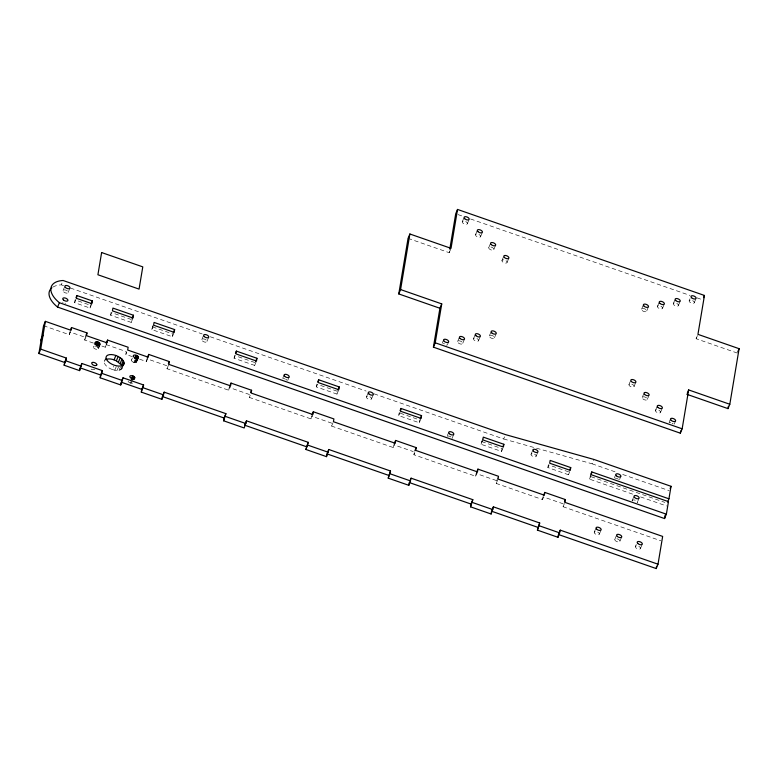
<?xml version="1.0" encoding="UTF-8"?>
<svg xmlns="http://www.w3.org/2000/svg" width="778" height="778" viewBox="0 0 778 778"><rect width="100%" height="100%" fill="white"/><g stroke="black" fill="none" stroke-linecap="round" stroke-linejoin="round"><path stroke-width="0.58" stroke-dasharray="3.89 2.92" d="M43.549 325.719L69.261 334.676L69.728 331.905L85.162 337.282L84.695 340.054L93.846 343.244M91.862 303.692L90.053 308.059L74.62 302.681L75.077 299.9L89.412 304.898M90.053 308.059L90.511 305.277M101.85 346.025L105.273 347.221L105.74 344.45L126.318 351.617L125.851 354.389L132.707 356.781M110.622 315.226L111.089 312.445L131.667 319.622L131.2 322.393L110.622 315.226L112.44 310.86M139.573 359.173L146.429 361.566L146.896 358.784L167.464 365.952L167.007 368.733L228.732 390.235L230.551 385.869M174.175 332.371L172.356 336.738L151.778 329.561L153.606 323.512M172.356 336.738L172.823 333.957L152.245 326.789M228.732 390.235L229.199 387.463L249.777 394.631L249.31 397.402L311.035 418.914L312.853 414.548M234.081 358.24L234.548 355.458L255.126 362.626L254.659 365.407L234.081 358.24L235.899 353.873M311.035 418.914L311.501 416.133L332.08 423.3L331.613 426.081L393.347 447.583L395.166 443.227M316.393 386.919L316.85 384.137L337.428 391.305L336.962 394.086L316.393 386.919L318.202 382.552M393.347 447.583L393.814 444.812L413.244 451.58M421.093 418.399L419.274 422.755L398.696 415.588L399.163 412.807M477.468 471.896L475.65 476.262L413.925 454.76L414.382 451.979M419.274 422.755L419.741 419.984M408.061 238.36L449.217 252.694L449.606 250.341M475.65 476.262L476.117 473.481L496.695 480.648L496.228 483.43L542.519 499.564L544.337 495.197M502.938 448.157L501.577 451.435L480.999 444.267L482.827 438.209M501.577 451.435L502.043 448.653L481.465 441.486M542.519 499.564L542.986 496.782L563.564 503.95L563.097 506.731L660.843 540.778M547.877 467.559L548.334 464.787L568.913 471.954L568.455 474.736L547.877 467.559L549.686 463.202M632.611 494.147L589.491 479.122L590.872 474.113M737.281 353.056L696.135 338.722L696.718 335.182M52.875 287.111A27.376 13.809 22.6 0 1 61.268 284.845L63.086 280.488M63.028 290.593L64.846 286.236M68.172 292.392L69.991 288.025M74.62 302.681L75.981 299.413M69.261 334.676L70.633 331.409M85.162 337.282L86.076 335.094M84.695 340.054L86.514 335.688M100.255 344.265L98.436 348.632A2.742 1.381 22.6 0 1 95.636 349.127A2.742 1.381 22.6 0 1 93.292 346.842L95.256 342.145M98.436 348.632L97.357 346.978L98.261 344.8M98.213 347.815L99.574 344.547M98.417 348.243L99.321 346.054M105.273 347.221L107.092 342.865M104.242 361.566L106.051 357.199M131.2 322.393L133.019 318.027M122.243 367.838L121.728 368.986C119.209 371.32 115.377 370.445 112.431 369.56L113.792 366.292M114.784 370.211L116.603 365.845M117.04 370.484L118.849 366.117M119.034 370.357L120.395 367.08M125.851 354.389L126.756 352.21M120.629 369.851L122.447 365.485M121.728 368.986L123.089 365.718M131.492 360.146L132.396 357.968M138.445 357.569L136.169 362.509L133.826 362.431L134.74 360.243M134.506 362.616L136.315 358.25M135.148 362.694L136.967 358.327M135.712 362.655L137.531 358.288M136.169 362.509L137.988 358.143M136.481 362.266L138.299 357.899M151.778 329.561L153.597 325.204M132.727 383.136L130.383 383.058L131.745 379.781M131.054 383.243L132.416 379.965M146.429 361.566L148.248 357.199M167.007 368.733L168.816 364.367M201.813 339.646L203.622 335.279M206.948 341.435L208.767 337.069M254.659 365.407L256.477 361.041M249.31 397.402L250.215 395.224M282.706 378.341L284.077 375.064M287.85 380.131L289.221 376.863M336.962 394.086L338.78 389.72M331.613 426.081L332.974 422.804M366.419 396.994L368.237 392.627M371.563 398.783L373.382 394.427M449.217 252.694L451.026 248.328M462.249 221.788L464.058 217.422M467.393 223.578L469.202 219.221M398.696 415.588L400.514 411.222M475.484 234.713L477.293 230.356M480.629 236.512L482.438 232.145M442.176 343.263L443.538 339.986M447.321 345.053L448.682 341.775M488.72 247.647L490.082 244.37M493.865 249.437L495.674 245.07M457.59 341.561L459.399 337.195M413.925 454.76L414.83 452.572M462.735 343.351L464.544 338.984M501.956 260.572L503.765 256.205M473.452 338.77L475.27 334.404M507.1 262.361L508.909 258.004M478.596 340.56L480.415 336.203M447.321 435.69L448.682 432.422M489.313 335.979L491.132 331.613M452.008 438.578L453.827 434.212M494.458 337.778L496.276 333.412M480.999 444.267L482.817 439.901M374.15 393.853L503.658 438.977L504.572 436.798M496.695 480.648L498.056 477.381M496.228 483.43L497.589 480.162M531.034 454.342L532.852 449.976M536.178 456.141L537.997 451.775M568.455 474.736L569.817 471.458M641.568 309.216L643.377 304.85M563.097 506.731L564.458 503.454M646.712 311.006L648.521 306.639M657.429 306.425L659.248 302.059M503.658 438.977L592.058 463.795L593.867 459.428M589.491 479.122L591.309 474.755M628.955 384.614L630.773 380.257M662.574 308.214L664.393 303.848M634.099 386.413L635.918 382.047M673.291 303.634L675.11 299.267M678.435 305.423L680.254 301.057M642.19 397.548L644.009 393.182M614.387 477.799L615.748 474.531M647.335 399.338L649.153 394.971M689.152 300.843L690.067 298.664M594.217 532.269L596.026 527.902M619.531 479.598L620.893 476.321M694.297 302.632L696.115 298.275M599.361 534.068L601.17 529.701M655.426 410.473L657.245 406.106M660.571 412.262L662.389 407.896M696.135 338.722L697.496 335.444M614.785 539.436L616.604 535.079M632.164 500.633L633.982 496.267M669.119 422.308L670.48 419.031M619.93 541.235L621.748 536.869M637.308 502.423L639.127 498.056M674.263 424.098L675.625 420.83M635.363 546.613L636.278 544.425M640.508 548.402L642.327 544.036M93.292 346.842L94.216 346.122M94.848 369.589L91.532 369.472L89.849 367.469M95.431 346.161L97.357 346.978M458.009 214.592L462.579 216.187M470.583 218.978L690.057 295.446M696.923 297.828L702.631 299.822M592.058 463.795L617.022 472.489M622.692 474.463L669.216 490.675M61.268 284.845L63.563 285.652M70.438 288.045L202.241 333.966M210.264 336.757L366.127 391.062M591.095 476.69L664.859 502.394M400.3 413.206L418.593 419.585M640.557 496.909L666.649 506.001M134.954 359.932L136.636 361.935M130.383 383.058A2.742 1.381 22.6 0 1 128.069 381.162M112.431 369.56A9.579 4.833 22.6 0 1 105.847 359.553M133.826 362.431A2.742 1.381 22.6 0 1 131.521 360.535A2.742 1.381 22.6 0 1 132.98 359.387M616.925 538.765A2.742 1.381 22.6 0 1 619.852 541.459A2.742 1.381 22.6 0 1 615.699 540.963A2.742 1.381 22.6 0 1 616.273 538.687M597.679 532.055A2.742 1.381 22.6 0 1 598.759 534.7A2.742 1.381 22.6 0 1 594.548 533.231A2.742 1.381 22.6 0 1 596.347 531.598M638.826 546.399A2.742 1.381 22.6 0 1 639.759 549.083A2.742 1.381 22.6 0 1 635.509 547.284A2.742 1.381 22.6 0 1 638.174 546.117M283.173 378.711A2.742 1.381 22.6 0 1 285.059 378.944M285.721 379.217A2.742 1.381 22.6 0 1 287.17 380.413M369.881 396.78A2.742 1.381 22.6 0 1 370.814 399.474A2.742 1.381 22.6 0 1 366.564 397.665A2.742 1.381 22.6 0 1 369.229 396.498M447.331 436.205A2.742 1.381 22.6 0 1 451.785 437.761M534.496 454.128A2.742 1.381 22.6 0 1 535.42 456.822A2.742 1.381 22.6 0 1 531.17 455.013A2.742 1.381 22.6 0 1 533.834 453.856M632.193 501.022A2.742 1.381 22.6 0 1 634.974 500.137A2.742 1.381 22.6 0 1 637.163 502.753M614.853 478.169A2.742 1.381 22.6 0 1 618.491 479.442M62.444 302.234A2.742 1.381 22.6 0 1 63.086 302.311M65.012 303.128A2.742 1.381 22.6 0 1 65.508 303.537M476.914 338.556A2.742 1.381 22.6 0 1 477.993 341.202A2.742 1.381 22.6 0 1 473.783 339.733A2.742 1.381 22.6 0 1 475.582 338.09M443.207 343.594A2.742 1.381 22.6 0 1 444.53 343.857M446.28 344.897A2.742 1.381 22.6 0 1 446.64 345.325M465.711 221.574A2.742 1.381 22.6 0 1 466.635 224.268A2.742 1.381 22.6 0 1 462.385 222.459A2.742 1.381 22.6 0 1 465.05 221.292M478.947 234.499A2.742 1.381 22.6 0 1 480.026 237.144A2.742 1.381 22.6 0 1 475.815 235.676A2.742 1.381 22.6 0 1 477.614 234.042M490.85 246.966A2.742 1.381 22.6 0 1 493.777 249.66A2.742 1.381 22.6 0 1 489.625 249.164A2.742 1.381 22.6 0 1 490.208 246.889M506.011 260.708A2.742 1.381 22.6 0 1 505.807 263.12A2.742 1.381 22.6 0 1 501.946 260.825A2.742 1.381 22.6 0 1 505.418 260.358M631.765 384.128A2.742 1.381 22.6 0 1 633.759 386.909A2.742 1.381 22.6 0 1 629.412 385.723A2.742 1.381 22.6 0 1 631.084 383.943M658.888 410.259A2.742 1.381 22.6 0 1 659.822 412.943A2.742 1.381 22.6 0 1 655.572 411.144A2.742 1.381 22.6 0 1 658.237 409.977M669.129 422.824A2.742 1.381 22.6 0 1 670.792 422.726M672.124 423.183A2.742 1.381 22.6 0 1 673.223 423.952M660.892 306.211A2.742 1.381 22.6 0 1 661.825 308.895A2.742 1.381 22.6 0 1 657.575 307.096A2.742 1.381 22.6 0 1 660.23 305.929M676.753 303.42A2.742 1.381 22.6 0 1 677.687 306.114A2.742 1.381 22.6 0 1 673.437 304.305A2.742 1.381 22.6 0 1 676.101 303.138M692.615 300.629A2.742 1.381 22.6 0 1 693.704 303.274A2.742 1.381 22.6 0 1 689.493 301.806A2.742 1.381 22.6 0 1 691.282 300.162M202.397 340.89A2.742 1.381 22.6 0 0 206.802 341.766A2.742 1.381 22.6 0 0 203.943 338.965A2.742 1.381 22.6 0 0 202.397 340.89M63.621 291.838A2.742 1.381 22.6 0 0 68.026 292.723A2.742 1.381 22.6 0 0 65.157 289.922A2.742 1.381 22.6 0 0 63.621 291.838M458.174 342.806A2.742 1.381 22.6 0 0 462.579 343.681A2.742 1.381 22.6 0 0 459.72 340.881A2.742 1.381 22.6 0 0 458.174 342.806M489.907 337.224A2.742 1.381 22.6 0 0 494.312 338.099A2.742 1.381 22.6 0 0 491.443 335.308A2.742 1.381 22.6 0 0 489.907 337.224M642.784 398.793A2.742 1.381 22.6 0 0 647.189 399.668A2.742 1.381 22.6 0 0 644.32 396.868A2.742 1.381 22.6 0 0 642.784 398.793M642.151 310.461A2.742 1.381 22.6 0 0 646.557 311.336A2.742 1.381 22.6 0 0 643.698 308.535A2.742 1.381 22.6 0 0 642.151 310.461"/><path stroke-width="1.17" d="M41.088 340.91L41.574 338.158M493.398 506.848L491.113 513.995L470.544 506.828L472.82 499.68L411.095 478.178L408.81 485.316L388.232 478.149L390.517 471.011L328.783 449.499L326.507 456.647L305.929 449.48L308.205 442.332L246.48 420.83L244.195 427.968L223.626 420.801L225.902 413.663L164.177 392.151L161.892 399.299L141.314 392.122L143.599 384.984L123.021 377.816L120.736 384.954L100.168 377.787L102.443 370.649L81.865 363.482L79.589 370.62L64.156 365.242L64.623 362.46L38.9 353.504L43.549 325.719L45.367 321.353L71.08 330.319L71.547 327.538L86.98 332.916L86.514 335.688L107.092 342.865L107.558 340.083L128.137 347.251L127.67 350.032L148.248 357.199L148.705 354.418L169.283 361.585L168.816 364.367L230.551 385.869L231.017 383.097L251.595 390.264L251.129 393.046L312.853 414.548L313.32 411.766L333.898 418.934L333.431 421.715L395.166 443.227L395.623 440.445L416.201 447.613L415.734 450.394L477.468 471.896L477.935 469.124L498.504 476.292L498.046 479.063L544.337 495.197L544.804 492.416L565.382 499.583L564.916 502.364L662.652 536.421L658.013 564.206L656.194 568.562L558.458 534.515L557.991 537.297L537.413 530.129L539.699 522.981L493.398 506.848L492.036 510.125M38.9 353.504L40.719 349.137L45.367 321.353M64.156 365.242L66.441 358.104L40.719 349.137M76.896 295.543L76.429 298.314L91.862 303.692L92.329 300.921L76.896 295.543L75.991 297.721M79.589 370.62L80.056 367.838L100.625 375.006L100.168 377.787M120.736 384.954L121.203 382.183L141.781 389.35L141.314 392.122M133.485 315.255L133.019 318.027L112.44 310.86L112.907 308.088L133.485 315.255L132.124 318.523M161.892 399.299L162.359 396.517L224.083 418.019L223.626 420.801M174.632 329.59L174.175 332.371L153.597 325.204L154.063 322.423L174.632 329.59L173.27 332.867M236.366 351.102L235.899 353.873L256.477 361.041L256.944 358.269L236.366 351.102L235.452 353.28M305.929 449.48L308.205 442.332M318.669 379.771L318.202 382.552L338.78 389.72L339.247 386.938L318.669 379.771L317.764 381.959M326.507 456.647L326.818 454.79M729.813 404.259L688.656 389.924L682.15 428.814L680.332 433.181L433.414 347.163L439.92 308.263L398.774 293.928L408.061 238.36L409.88 233.993L451.026 248.328L457.532 209.438L704.45 295.455L697.944 334.355L739.1 348.69L729.813 404.259L727.994 408.625L686.838 394.29M398.774 293.928L400.582 289.562L409.88 233.993M388.232 478.149L390.517 471.011M400.981 408.45L400.514 411.222L421.093 418.399L421.55 415.617L400.981 408.45L400.067 410.628M408.81 485.316L409.277 482.545L471.001 504.047L470.544 506.828M449.801 249.154L455.714 213.794L457.532 209.438M433.414 347.163L435.233 342.797L441.739 303.897L400.582 289.562M491.113 513.995L491.579 511.214L537.88 527.348M503.862 444.287L503.395 447.068L482.817 439.901L483.284 437.119L503.862 444.287L502.948 446.475M537.413 530.129L539.699 522.981M557.991 537.297L560.267 530.149L658.013 564.206M570.731 467.588L570.264 470.369L549.686 463.202L550.153 460.42L570.731 467.588L569.827 469.776M667.582 502.092L668.944 498.815L591.776 471.935L591.309 474.755L668.467 501.645L666.367 514.19L664.558 518.556L57.553 307.077A27.376 13.809 22.6 0 1 51.893 287.802M656.194 568.562L656.583 566.248M664.558 518.556L665.132 515.133M668.944 498.815L671.035 486.308L593.867 459.428L505.476 434.61L63.086 280.488A27.376 13.809 22.6 0 0 59.371 302.71L57.553 307.077M680.332 433.181L680.731 430.827M727.994 408.625L728.383 406.262M43.043 335.25L41.224 339.607M70.642 329.716L71.547 327.538M64.623 362.46L66.441 358.104M90.968 304.188L92.329 300.921M86.076 335.094L86.98 332.916M80.504 366.749L81.865 363.482M95.12 343.934L96.598 341.717L99.176 342.612L100.255 344.265A2.742 1.381 22.6 0 1 97.454 344.761A2.742 1.381 22.6 0 1 95.111 342.476L96.034 341.756M95.694 343.905L96.598 341.717M95.879 345.072L97.24 341.795M96.55 345.257L97.921 341.98M97.211 345.529L98.573 342.262M98.261 344.8L99.176 342.612M98.757 345.208L99.672 343.02M106.197 343.351L107.558 340.083M100.625 375.006L102.443 370.649M105.847 359.553A9.579 4.833 22.6 0 1 114.055 359.844L115.873 355.478C119.345 356.888 123.916 359.203 124.062 363.472L123.148 365.66M123.255 360.622L121.446 364.989L116.36 360.817L118.168 356.45M118.441 362.062L120.259 357.695M120.182 363.482L122 359.115M122.146 366.477L123.965 362.11M121.66 381.084L123.021 377.816M134.75 358.561L136.111 355.283C139.145 355.663 138.824 359.64 135.644 358.065A2.742 1.381 22.6 0 1 133.31 355.779A2.742 1.381 22.6 0 1 136.111 355.283M135.858 357.754L136.772 355.565M136.004 359.193L137.366 355.925M136.957 358.512L137.862 356.324M137.317 358.94L138.221 356.762M137.512 359.368L138.426 357.18M131.297 379.187L132.659 375.92C135.693 376.289 135.372 380.267 132.192 378.691A2.742 1.381 22.6 0 1 129.858 376.406A2.742 1.381 22.6 0 1 132.659 375.92M131.959 379.469L133.32 376.192M133.009 378.73L133.913 376.552M133.505 379.139L134.409 376.96M133.865 379.567L134.769 377.388M147.343 357.695L148.705 354.418M141.781 389.35L143.599 384.984M168.379 363.773L169.283 361.585M162.816 395.428L164.177 392.151M229.656 386.365L231.017 383.097M224.083 418.019L225.902 413.663M255.583 361.537L256.944 358.269M250.681 392.443L251.595 390.264M246.48 420.83L244.662 425.187L306.396 446.698M311.959 415.044L313.32 411.766M337.885 390.216L339.247 386.938M328.783 449.499L326.974 453.866L388.699 475.377M439.92 308.263L441.739 303.897M394.261 443.723L395.623 440.445M420.188 418.885L421.55 415.617M414.839 450.89L416.201 447.613M410.181 480.357L411.095 478.178M476.574 472.392L477.935 469.124M471.001 504.047L472.82 499.68M543.443 495.693L544.804 492.416M564.468 501.771L565.382 499.583M558.905 533.426L560.267 530.149M590.872 474.113L591.776 471.935M703.545 297.643L704.45 295.455M687.295 393.191L688.656 389.924M670.121 488.496L671.035 486.308M737.739 351.967L739.1 348.69M124.062 363.472L123.546 364.629C121.028 366.953 117.196 366.078 114.24 365.203A9.579 4.833 22.6 0 1 106.051 357.199A9.579 4.833 22.6 0 1 115.873 355.478M435.233 342.797L682.15 428.814M59.371 302.71L666.367 514.19M65.974 360.875L81.408 366.253M101.976 373.421L122.554 380.598M143.133 387.765L163.711 394.932M225.435 416.434L246.013 423.602M307.748 445.113L328.326 452.281M390.05 473.783L410.628 480.96M472.353 502.462L492.931 509.629M539.232 525.763L559.81 532.93M114.055 359.844L116.36 360.817M101.626 252.539L97.911 274.76L139.058 289.105L142.782 266.873L101.626 252.539M96.812 364.892C95.538 366.642 91.93 365.077 91.668 363.102A2.742 1.381 22.6 0 1 94.469 362.606A2.742 1.381 22.6 0 1 96.812 364.892M596.619 529.147A2.742 1.381 22.6 0 0 601.024 530.032A2.742 1.381 22.6 0 0 598.165 527.231A2.742 1.381 22.6 0 0 596.619 529.147M617.197 536.324A2.742 1.381 22.6 0 0 621.603 537.199A2.742 1.381 22.6 0 0 618.734 534.398A2.742 1.381 22.6 0 0 617.197 536.324M637.775 543.491A2.742 1.381 22.6 0 0 642.181 544.367A2.742 1.381 22.6 0 0 639.312 541.566A2.742 1.381 22.6 0 0 637.775 543.491M204.215 336.524A2.742 1.381 22.6 0 0 208.621 337.399A2.742 1.381 22.6 0 0 205.752 334.598A2.742 1.381 22.6 0 0 204.215 336.524M284.66 376.309A2.742 1.381 22.6 0 0 289.066 377.194A2.742 1.381 22.6 0 0 286.207 374.393A2.742 1.381 22.6 0 0 284.66 376.309M368.83 393.872A2.742 1.381 22.6 0 0 373.236 394.747A2.742 1.381 22.6 0 0 370.367 391.956A2.742 1.381 22.6 0 0 368.83 393.872M449.276 433.667A2.742 1.381 22.6 0 0 453.681 434.542A2.742 1.381 22.6 0 0 450.812 431.741A2.742 1.381 22.6 0 0 449.276 433.667M533.436 451.221A2.742 1.381 22.6 0 0 537.841 452.106A2.742 1.381 22.6 0 0 534.982 449.305A2.742 1.381 22.6 0 0 533.436 451.221M634.576 497.512A2.742 1.381 22.6 0 0 638.981 498.387A2.742 1.381 22.6 0 0 636.112 495.586A2.742 1.381 22.6 0 0 634.576 497.512M616.341 475.776A2.742 1.381 22.6 0 0 620.747 476.651A2.742 1.381 22.6 0 0 617.878 473.851A2.742 1.381 22.6 0 0 616.341 475.776M65.43 287.481A2.742 1.381 22.6 0 0 69.845 288.356A2.742 1.381 22.6 0 0 66.976 285.555A2.742 1.381 22.6 0 0 65.43 287.481M63.358 299.87A2.742 1.381 22.6 0 0 67.774 300.746A2.742 1.381 22.6 0 0 64.905 297.945A2.742 1.381 22.6 0 0 63.358 299.87M459.993 338.44A2.742 1.381 22.6 0 0 464.398 339.315A2.742 1.381 22.6 0 0 461.539 336.514A2.742 1.381 22.6 0 0 459.993 338.44M475.854 335.649A2.742 1.381 22.6 0 0 480.259 336.524A2.742 1.381 22.6 0 0 477.4 333.733A2.742 1.381 22.6 0 0 475.854 335.649M491.715 332.858A2.742 1.381 22.6 0 0 496.131 333.743A2.742 1.381 22.6 0 0 493.262 330.942A2.742 1.381 22.6 0 0 491.715 332.858M444.131 341.231A2.742 1.381 22.6 0 0 448.536 342.106A2.742 1.381 22.6 0 0 445.668 339.305A2.742 1.381 22.6 0 0 444.131 341.231M464.651 218.667A2.742 1.381 22.6 0 0 469.056 219.542A2.742 1.381 22.6 0 0 466.197 216.751A2.742 1.381 22.6 0 0 464.651 218.667M477.887 231.601A2.742 1.381 22.6 0 0 482.292 232.476A2.742 1.381 22.6 0 0 479.433 229.675A2.742 1.381 22.6 0 0 477.887 231.601M491.122 244.525A2.742 1.381 22.6 0 0 495.528 245.401A2.742 1.381 22.6 0 0 492.669 242.6A2.742 1.381 22.6 0 0 491.122 244.525M504.358 257.45A2.742 1.381 22.6 0 0 508.763 258.325A2.742 1.381 22.6 0 0 505.904 255.534A2.742 1.381 22.6 0 0 504.358 257.45M631.366 381.502A2.742 1.381 22.6 0 0 635.772 382.377A2.742 1.381 22.6 0 0 632.903 379.576A2.742 1.381 22.6 0 0 631.366 381.502M644.602 394.427A2.742 1.381 22.6 0 0 649.008 395.302A2.742 1.381 22.6 0 0 646.139 392.501A2.742 1.381 22.6 0 0 644.602 394.427M657.838 407.351A2.742 1.381 22.6 0 0 662.243 408.226A2.742 1.381 22.6 0 0 659.374 405.426A2.742 1.381 22.6 0 0 657.838 407.351M671.074 420.276A2.742 1.381 22.6 0 0 675.479 421.161A2.742 1.381 22.6 0 0 672.61 418.36A2.742 1.381 22.6 0 0 671.074 420.276M643.97 306.094A2.742 1.381 22.6 0 0 648.375 306.97A2.742 1.381 22.6 0 0 645.516 304.169A2.742 1.381 22.6 0 0 643.97 306.094M659.832 303.303A2.742 1.381 22.6 0 0 664.237 304.179A2.742 1.381 22.6 0 0 661.378 301.378A2.742 1.381 22.6 0 0 659.832 303.303M675.703 300.512A2.742 1.381 22.6 0 0 680.108 301.387A2.742 1.381 22.6 0 0 677.239 298.596A2.742 1.381 22.6 0 0 675.703 300.512M691.564 297.721A2.742 1.381 22.6 0 0 695.97 298.596A2.742 1.381 22.6 0 0 693.101 295.805A2.742 1.381 22.6 0 0 691.564 297.721"/></g></svg>
